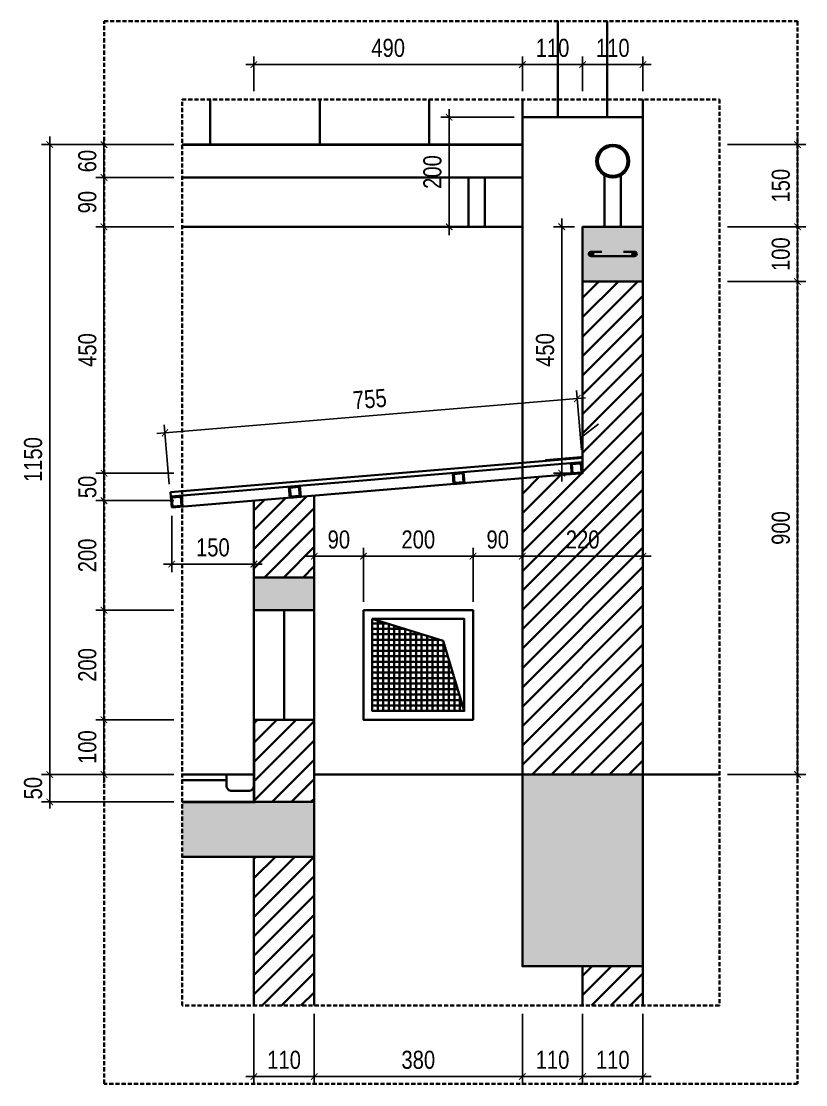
# Model space of a CAD drawing. Header units: millimetres. Extents: x -82962 to 19744, y -138000 to 4535.
# Drawn here: x -25990 to -24559, y -64810 to -62868 of the extents above; entities that cross this region are included whole.
import ezdxf

# ---------------------------------------------------------------- set-up
doc = ezdxf.new("R2010")
doc.units = ezdxf.units.MM
doc.header["$LTSCALE"] = 1000
doc.header["$MEASUREMENT"] = 0
doc.header["$PDMODE"] = 3
doc.linetypes.add('HIDDEN', pattern=[0.375, 0.25, -0.125])
doc.layers.get('0').update_dxf_attribs({"lineweight": 30})
doc.layers.get('DEFPOINTS').update_dxf_attribs({"color": 4, "lineweight": 30})
doc.layers.add('THAY', color=4, linetype='Continuous', lineweight=30)
doc.styles.add('dim', font='arial.ttf', dxfattribs={"width": 0.8})
doc.dimstyles.new('1-100-100', dxfattribs={"dimscale": 0, "dimtxt": 2.2, "dimasz": 0.8, "dimexe": 1, "dimexo": 1, "dimgap": 0.9, "dimtad": 1, "dimdec": 0, "dimzin": 0, "dimdsep": 46, "dimtxsty": 'dim', "dimblk1": 'ARCHTICK', "dimblk2": 'ARCHTICK', "dimsah": 1, "dimcen": 1, "dimdle": 1, "dimclrd": 256, "dimclre": 256, "dimclrt": 1, "dimadec": 0, "dimazin": 0, "dimtfac": 0.0001, "dimtdec": 0, "dimtix": 1, "dimtmove": 2, "dimatfit": 3, "dimldrblk": 'DOT', "dimfxl": 100, "dimtolj": 1, "dimtzin": 0, "dimarcsym": 0})

# ---------------------------------------------------------------- blocks, each defined once
blk = doc.blocks.new('_ARCHTICK')
at = {"color": 0, "linetype": 'ByBlock', "const_width": 0.15}
blk.add_lwpolyline([(-0.5, -0.5), (0.5, 0.5)], dxfattribs=at)
blk = doc.blocks.new('*D1603')
at = {"layer": 'DEFPOINTS', "color": 0, "ltscale": 0.2, "transparency": 16777216}
for p in [(-25938.5, -64243.1), (-25696.8, -64243.1), (-25696.8, -64293.1)]:
    blk.add_point(p, dxfattribs=at)
at = {"layer": 'THAY', "lineweight": -2, "ltscale": 0.2, "transparency": 16777216}
for p, q in [((-25711.8, -64243.1), (-25953.5, -64243.1)), ((-25938.5, -64243.1), (-25938.5, -64231.1)), ((-25938.5, -64293.1), (-25938.5, -64243.1)), ((-25711.8, -64293.1), (-25953.5, -64293.1)), ((-25938.5, -64293.1), (-25938.5, -64305.1))]:
    blk.add_line(p, q, dxfattribs=at)
at = {"layer": 'THAY', "lineweight": -2, "ltscale": 0.2, "transparency": 16777216, "xscale": 12.00000008646124, "yscale": 12.00000008646124, "zscale": 12.00000008646124}
for p, rotation in [((-25938.5, -64243.1), 270), ((-25938.5, -64293.1), 90)]:
    blk.add_blockref('_ARCHTICK', p, dxfattribs=dict(at, rotation=rotation))
at = {"layer": 'THAY', "color": 1, "ltscale": 0.2, "transparency": 16777216, "insert": (-25968.8, -64268.1), "char_height": 33, "attachment_point": 5, "rotation": 90, "style": 'dim'}
blk.add_mtext('\\A1;50', dxfattribs=at)
blk = doc.blocks.new('_DOT')
at = {"color": 0, "linetype": 'ByBlock', "ltscale": 10}
blk.add_line((-0.5, 0), (-1, 0), dxfattribs=at)
at = {"color": 0, "linetype": 'ByBlock', "ltscale": 10, "const_width": 0.5}
blk.add_lwpolyline([(-0.25, 0, 1), (0.25, 0, 1)], format="xyb", close=True, dxfattribs=at)
blk = doc.blocks.new('*D1604')
at = {"layer": 'DEFPOINTS', "color": 0, "ltscale": 0.2, "transparency": 16777216}
for p in [(-25839.5, -63743.1), (-25696.8, -63743.1), (-25696.8, -63943.1)]:
    blk.add_point(p, dxfattribs=at)
at = {"layer": 'THAY', "lineweight": -2, "ltscale": 0.2, "transparency": 16777216}
for p, q in [((-25711.8, -63743.1), (-25854.5, -63743.1)), ((-25839.5, -63958.1), (-25839.5, -63728.1)), ((-25711.8, -63943.1), (-25854.5, -63943.1))]:
    blk.add_line(p, q, dxfattribs=at)
at = {"layer": 'THAY', "lineweight": -2, "ltscale": 0.2, "transparency": 16777216, "xscale": 12.00000008646124, "yscale": 12.00000008646124, "zscale": 12.00000008646124}
for p, rotation in [((-25839.5, -63743.1), 90), ((-25839.5, -63943.1), 270)]:
    blk.add_blockref('_ARCHTICK', p, dxfattribs=dict(at, rotation=rotation))
at = {"layer": 'THAY', "color": 1, "ltscale": 0.2, "transparency": 16777216, "insert": (-25869.8, -63843.1), "char_height": 33, "attachment_point": 5, "rotation": 90, "style": 'dim'}
blk.add_mtext('\\A1;200', dxfattribs=at)
blk = doc.blocks.new('*D1605')
at = {"layer": 'DEFPOINTS', "color": 0, "ltscale": 0.2, "transparency": 16777216}
for p in [(-25839.5, -63693.1), (-25696.8, -63693.1), (-25696.8, -63743.1)]:
    blk.add_point(p, dxfattribs=at)
at = {"layer": 'THAY', "lineweight": -2, "ltscale": 0.2, "transparency": 16777216}
for p, q in [((-25839.5, -63693.1), (-25839.5, -63681.1)), ((-25711.8, -63693.1), (-25854.5, -63693.1)), ((-25839.5, -63743.1), (-25839.5, -63693.1)), ((-25711.8, -63743.1), (-25854.5, -63743.1)), ((-25839.5, -63743.1), (-25839.5, -63755.1))]:
    blk.add_line(p, q, dxfattribs=at)
at = {"layer": 'THAY', "lineweight": -2, "ltscale": 0.2, "transparency": 16777216, "xscale": 12.00000008646124, "yscale": 12.00000008646124, "zscale": 12.00000008646124}
for p, rotation in [((-25839.5, -63693.1), 270), ((-25839.5, -63743.1), 90)]:
    blk.add_blockref('_ARCHTICK', p, dxfattribs=dict(at, rotation=rotation))
at = {"layer": 'THAY', "color": 1, "ltscale": 0.2, "transparency": 16777216, "insert": (-25869.8, -63718.1), "char_height": 33, "attachment_point": 5, "rotation": 90, "style": 'dim'}
blk.add_mtext('\\A1;50', dxfattribs=at)
blk = doc.blocks.new('*D1606')
at = {"layer": 'DEFPOINTS', "color": 0, "ltscale": 0.2, "transparency": 16777216}
for p in [(-25839.5, -63243.1), (-25696.8, -63243.1), (-25696.8, -63693.1)]:
    blk.add_point(p, dxfattribs=at)
at = {"layer": 'THAY', "lineweight": -2, "ltscale": 0.2, "transparency": 16777216}
for p, q in [((-25839.5, -63708.1), (-25839.5, -63228.1)), ((-25711.8, -63243.1), (-25854.5, -63243.1)), ((-25711.8, -63693.1), (-25854.5, -63693.1))]:
    blk.add_line(p, q, dxfattribs=at)
at = {"layer": 'THAY', "lineweight": -2, "ltscale": 0.2, "transparency": 16777216, "xscale": 12.00000008646124, "yscale": 12.00000008646124, "zscale": 12.00000008646124}
for p, rotation in [((-25839.5, -63243.1), 90), ((-25839.5, -63693.1), 270)]:
    blk.add_blockref('_ARCHTICK', p, dxfattribs=dict(at, rotation=rotation))
at = {"layer": 'THAY', "color": 1, "ltscale": 0.2, "transparency": 16777216, "insert": (-25869.8, -63468.1), "char_height": 33, "attachment_point": 5, "rotation": 90, "style": 'dim'}
blk.add_mtext('\\A1;450', dxfattribs=at)
blk = doc.blocks.new('*D1607')
at = {"layer": 'DEFPOINTS', "color": 0, "ltscale": 0.2, "transparency": 16777216}
for p in [(-25839.5, -63153.1), (-25696.8, -63153.1), (-25696.8, -63243.1)]:
    blk.add_point(p, dxfattribs=at)
at = {"layer": 'THAY', "lineweight": -2, "ltscale": 0.2, "transparency": 16777216}
for p, q in [((-25839.5, -63258.1), (-25839.5, -63138.1)), ((-25711.8, -63153.1), (-25854.5, -63153.1)), ((-25711.8, -63243.1), (-25854.5, -63243.1))]:
    blk.add_line(p, q, dxfattribs=at)
at = {"layer": 'THAY', "lineweight": -2, "ltscale": 0.2, "transparency": 16777216, "xscale": 12.00000008646124, "yscale": 12.00000008646124, "zscale": 12.00000008646124}
for p, rotation in [((-25839.5, -63153.1), 90), ((-25839.5, -63243.1), 270)]:
    blk.add_blockref('_ARCHTICK', p, dxfattribs=dict(at, rotation=rotation))
at = {"layer": 'THAY', "color": 1, "ltscale": 0.2, "transparency": 16777216, "insert": (-25869.8, -63198.1), "char_height": 33, "attachment_point": 5, "rotation": 90, "style": 'dim'}
blk.add_mtext('\\A1;90', dxfattribs=at)
blk = doc.blocks.new('*D1608')
at = {"layer": 'DEFPOINTS', "color": 0, "ltscale": 0.2, "transparency": 16777216}
for p in [(-25839.5, -63093.1), (-25696.8, -63093.1), (-25696.8, -63153.1)]:
    blk.add_point(p, dxfattribs=at)
at = {"layer": 'THAY', "lineweight": -2, "ltscale": 0.2, "transparency": 16777216}
for p, q in [((-25839.5, -63093.1), (-25839.5, -63081.1)), ((-25711.8, -63093.1), (-25854.5, -63093.1)), ((-25839.5, -63153.1), (-25839.5, -63093.1)), ((-25711.8, -63153.1), (-25854.5, -63153.1)), ((-25839.5, -63153.1), (-25839.5, -63165.1))]:
    blk.add_line(p, q, dxfattribs=at)
at = {"layer": 'THAY', "lineweight": -2, "ltscale": 0.2, "transparency": 16777216, "xscale": 12.00000008646124, "yscale": 12.00000008646124, "zscale": 12.00000008646124}
for p, rotation in [((-25839.5, -63093.1), 270), ((-25839.5, -63153.1), 90)]:
    blk.add_blockref('_ARCHTICK', p, dxfattribs=dict(at, rotation=rotation))
at = {"layer": 'THAY', "color": 1, "ltscale": 0.2, "transparency": 16777216, "insert": (-25869.8, -63123.1), "char_height": 33, "attachment_point": 5, "rotation": 90, "style": 'dim'}
blk.add_mtext('\\A1;60', dxfattribs=at)
blk = doc.blocks.new('*D1609')
at = {"layer": 'DEFPOINTS', "color": 0, "ltscale": 0.2, "transparency": 16777216}
for p in [(-25696.8, -63093.1), (-25938.5, -64243.1), (-25696.8, -64243.1)]:
    blk.add_point(p, dxfattribs=at)
at = {"layer": 'THAY', "lineweight": -2, "ltscale": 0.2, "transparency": 16777216}
for p, q in [((-25938.5, -63078.1), (-25938.5, -64258.1)), ((-25711.8, -63093.1), (-25953.5, -63093.1)), ((-25711.8, -64243.1), (-25953.5, -64243.1))]:
    blk.add_line(p, q, dxfattribs=at)
at = {"layer": 'THAY', "lineweight": -2, "ltscale": 0.2, "transparency": 16777216, "xscale": 12.00000008646124, "yscale": 12.00000008646124, "zscale": 12.00000008646124}
for p, rotation in [((-25938.5, -63093.1), 90), ((-25938.5, -64243.1), 270)]:
    blk.add_blockref('_ARCHTICK', p, dxfattribs=dict(at, rotation=rotation))
at = {"layer": 'THAY', "color": 1, "ltscale": 0.2, "transparency": 16777216, "insert": (-25968.8, -63668.1), "char_height": 33, "attachment_point": 5, "rotation": 90, "style": 'dim'}
blk.add_mtext('\\A1;1150', dxfattribs=at)
blk = doc.blocks.new('*D1610')
at = {"layer": 'DEFPOINTS', "color": 0, "ltscale": 0.2, "transparency": 16777216}
for p in [(-25565.8, -64664.9), (-25455.8, -64664.9), (-25455.8, -64794.5)]:
    blk.add_point(p, dxfattribs=at)
at = {"layer": 'THAY', "lineweight": -2, "ltscale": 0.2, "transparency": 16777216}
for p, q in [((-25565.8, -64679.9), (-25565.8, -64809.5)), ((-25455.8, -64679.9), (-25455.8, -64809.5)), ((-25580.8, -64794.5), (-25440.8, -64794.5))]:
    blk.add_line(p, q, dxfattribs=at)
at = {"layer": 'THAY', "lineweight": -2, "ltscale": 0.2, "transparency": 16777216, "xscale": 12.00000008646124, "yscale": 12.00000008646124, "zscale": 12.00000008646124, "rotation": 180}
blk.add_blockref('_ARCHTICK', (-25565.8, -64794.5), dxfattribs=at)
at = {"layer": 'THAY', "lineweight": -2, "ltscale": 0.2, "transparency": 16777216, "xscale": 12.00000008646124, "yscale": 12.00000008646124, "zscale": 12.00000008646124}
blk.add_blockref('_ARCHTICK', (-25455.8, -64794.5), dxfattribs=at)
at = {"layer": 'THAY', "color": 1, "ltscale": 0.2, "transparency": 16777216, "insert": (-25510.8, -64764.2), "char_height": 33, "attachment_point": 5, "style": 'dim'}
blk.add_mtext('\\A1;110', dxfattribs=at)
blk = doc.blocks.new('*D1611')
at = {"layer": 'DEFPOINTS', "color": 0, "ltscale": 0.2, "transparency": 16777216}
for p in [(-25455.8, -64664.9), (-25075.8, -64664.9), (-25075.8, -64794.5)]:
    blk.add_point(p, dxfattribs=at)
at = {"layer": 'THAY', "lineweight": -2, "ltscale": 0.2, "transparency": 16777216}
for p, q in [((-25455.8, -64679.9), (-25455.8, -64809.5)), ((-25075.8, -64679.9), (-25075.8, -64809.5)), ((-25470.8, -64794.5), (-25060.8, -64794.5))]:
    blk.add_line(p, q, dxfattribs=at)
at = {"layer": 'THAY', "lineweight": -2, "ltscale": 0.2, "transparency": 16777216, "xscale": 12.00000008646124, "yscale": 12.00000008646124, "zscale": 12.00000008646124, "rotation": 180}
blk.add_blockref('_ARCHTICK', (-25455.8, -64794.5), dxfattribs=at)
at = {"layer": 'THAY', "lineweight": -2, "ltscale": 0.2, "transparency": 16777216, "xscale": 12.00000008646124, "yscale": 12.00000008646124, "zscale": 12.00000008646124}
blk.add_blockref('_ARCHTICK', (-25075.8, -64794.5), dxfattribs=at)
at = {"layer": 'THAY', "color": 1, "ltscale": 0.2, "transparency": 16777216, "insert": (-25265.8, -64764.2), "char_height": 33, "attachment_point": 5, "style": 'dim'}
blk.add_mtext('\\A1;380', dxfattribs=at)
blk = doc.blocks.new('*D1612')
at = {"layer": 'DEFPOINTS', "color": 0, "ltscale": 0.2, "transparency": 16777216}
for p in [(-25075.8, -64664.9), (-24965.8, -64664.9), (-24965.8, -64794.5)]:
    blk.add_point(p, dxfattribs=at)
at = {"layer": 'THAY', "lineweight": -2, "ltscale": 0.2, "transparency": 16777216}
for p, q in [((-25075.8, -64679.9), (-25075.8, -64809.5)), ((-24965.8, -64679.9), (-24965.8, -64809.5)), ((-25090.8, -64794.5), (-24950.8, -64794.5))]:
    blk.add_line(p, q, dxfattribs=at)
at = {"layer": 'THAY', "lineweight": -2, "ltscale": 0.2, "transparency": 16777216, "xscale": 12.00000008646124, "yscale": 12.00000008646124, "zscale": 12.00000008646124, "rotation": 180}
blk.add_blockref('_ARCHTICK', (-25075.8, -64794.5), dxfattribs=at)
at = {"layer": 'THAY', "lineweight": -2, "ltscale": 0.2, "transparency": 16777216, "xscale": 12.00000008646124, "yscale": 12.00000008646124, "zscale": 12.00000008646124}
blk.add_blockref('_ARCHTICK', (-24965.8, -64794.5), dxfattribs=at)
at = {"layer": 'THAY', "color": 1, "ltscale": 0.2, "transparency": 16777216, "insert": (-25020.8, -64764.2), "char_height": 33, "attachment_point": 5, "style": 'dim'}
blk.add_mtext('\\A1;110', dxfattribs=at)
blk = doc.blocks.new('*D1613')
at = {"layer": 'DEFPOINTS', "color": 0, "ltscale": 0.2, "transparency": 16777216}
for p in [(-24965.8, -64664.9), (-24855.8, -64664.9), (-24855.8, -64794.5)]:
    blk.add_point(p, dxfattribs=at)
at = {"layer": 'THAY', "lineweight": -2, "ltscale": 0.2, "transparency": 16777216}
for p, q in [((-24965.8, -64679.9), (-24965.8, -64809.5)), ((-24855.8, -64679.9), (-24855.8, -64809.5)), ((-24980.8, -64794.5), (-24840.8, -64794.5))]:
    blk.add_line(p, q, dxfattribs=at)
at = {"layer": 'THAY', "lineweight": -2, "ltscale": 0.2, "transparency": 16777216, "xscale": 12.00000008646124, "yscale": 12.00000008646124, "zscale": 12.00000008646124, "rotation": 180}
blk.add_blockref('_ARCHTICK', (-24965.8, -64794.5), dxfattribs=at)
at = {"layer": 'THAY', "lineweight": -2, "ltscale": 0.2, "transparency": 16777216, "xscale": 12.00000008646124, "yscale": 12.00000008646124, "zscale": 12.00000008646124}
blk.add_blockref('_ARCHTICK', (-24855.8, -64794.5), dxfattribs=at)
at = {"layer": 'THAY', "color": 1, "ltscale": 0.2, "transparency": 16777216, "insert": (-24910.8, -64764.2), "char_height": 33, "attachment_point": 5, "style": 'dim'}
blk.add_mtext('\\A1;110', dxfattribs=at)
blk = doc.blocks.new('*D1614')
at = {"layer": 'DEFPOINTS', "color": 0, "ltscale": 0.2, "transparency": 16777216}
for p in [(-24965.8, -62947), (-24965.8, -63010.5), (-24855.8, -63010.5)]:
    blk.add_point(p, dxfattribs=at)
at = {"layer": 'THAY', "lineweight": -2, "ltscale": 0.2, "transparency": 16777216}
for p, q in [((-24840.8, -62947), (-24980.8, -62947)), ((-24965.8, -62995.5), (-24965.8, -62932)), ((-24855.8, -62995.5), (-24855.8, -62932))]:
    blk.add_line(p, q, dxfattribs=at)
at = {"layer": 'THAY', "lineweight": -2, "ltscale": 0.2, "transparency": 16777216, "xscale": 12.00000008646124, "yscale": 12.00000008646124, "zscale": 12.00000008646124, "rotation": 180}
blk.add_blockref('_ARCHTICK', (-24965.8, -62947), dxfattribs=at)
at = {"layer": 'THAY', "lineweight": -2, "ltscale": 0.2, "transparency": 16777216, "xscale": 12.00000008646124, "yscale": 12.00000008646124, "zscale": 12.00000008646124}
blk.add_blockref('_ARCHTICK', (-24855.8, -62947), dxfattribs=at)
at = {"layer": 'THAY', "color": 1, "ltscale": 0.2, "transparency": 16777216, "insert": (-24910.8, -62916.6), "char_height": 33, "attachment_point": 5, "style": 'dim'}
blk.add_mtext('\\A1;110', dxfattribs=at)
blk = doc.blocks.new('*D1615')
at = {"layer": 'DEFPOINTS', "color": 0, "ltscale": 0.2, "transparency": 16777216}
for p in [(-25075.8, -62947), (-25075.8, -63010.5), (-24965.8, -63010.5)]:
    blk.add_point(p, dxfattribs=at)
at = {"layer": 'THAY', "lineweight": -2, "ltscale": 0.2, "transparency": 16777216}
for p, q in [((-24950.8, -62947), (-25090.8, -62947)), ((-25075.8, -62995.5), (-25075.8, -62932)), ((-24965.8, -62995.5), (-24965.8, -62932))]:
    blk.add_line(p, q, dxfattribs=at)
at = {"layer": 'THAY', "lineweight": -2, "ltscale": 0.2, "transparency": 16777216, "xscale": 12.00000008646124, "yscale": 12.00000008646124, "zscale": 12.00000008646124, "rotation": 180}
blk.add_blockref('_ARCHTICK', (-25075.8, -62947), dxfattribs=at)
at = {"layer": 'THAY', "lineweight": -2, "ltscale": 0.2, "transparency": 16777216, "xscale": 12.00000008646124, "yscale": 12.00000008646124, "zscale": 12.00000008646124}
blk.add_blockref('_ARCHTICK', (-24965.8, -62947), dxfattribs=at)
at = {"layer": 'THAY', "color": 1, "ltscale": 0.2, "transparency": 16777216, "insert": (-25020.8, -62916.6), "char_height": 33, "attachment_point": 5, "style": 'dim'}
blk.add_mtext('\\A1;110', dxfattribs=at)
blk = doc.blocks.new('*D1616')
at = {"layer": 'DEFPOINTS', "color": 0, "ltscale": 0.2, "transparency": 16777216}
for p in [(-25565.8, -62947), (-25565.8, -63010.5), (-25075.8, -63010.5)]:
    blk.add_point(p, dxfattribs=at)
at = {"layer": 'THAY', "lineweight": -2, "ltscale": 0.2, "transparency": 16777216}
for p, q in [((-25060.8, -62947), (-25580.8, -62947)), ((-25565.8, -62995.5), (-25565.8, -62932)), ((-25075.8, -62995.5), (-25075.8, -62932))]:
    blk.add_line(p, q, dxfattribs=at)
at = {"layer": 'THAY', "lineweight": -2, "ltscale": 0.2, "transparency": 16777216, "xscale": 12.00000008646124, "yscale": 12.00000008646124, "zscale": 12.00000008646124, "rotation": 180}
blk.add_blockref('_ARCHTICK', (-25565.8, -62947), dxfattribs=at)
at = {"layer": 'THAY', "lineweight": -2, "ltscale": 0.2, "transparency": 16777216, "xscale": 12.00000008646124, "yscale": 12.00000008646124, "zscale": 12.00000008646124}
blk.add_blockref('_ARCHTICK', (-25075.8, -62947), dxfattribs=at)
at = {"layer": 'THAY', "color": 1, "ltscale": 0.2, "transparency": 16777216, "insert": (-25320.8, -62916.6), "char_height": 33, "attachment_point": 5, "style": 'dim'}
blk.add_mtext('\\A1;490', dxfattribs=at)
blk = doc.blocks.new('*D1617')
at = {"layer": 'DEFPOINTS', "color": 0, "ltscale": 0.2, "transparency": 16777216}
for p in [(-24716.3, -63343.1), (-24573.6, -63343.1), (-24716.3, -64243.1)]:
    blk.add_point(p, dxfattribs=at)
at = {"layer": 'THAY', "lineweight": -2, "ltscale": 0.2, "transparency": 16777216}
for p, q in [((-24573.6, -64258.1), (-24573.6, -63328.1)), ((-24701.3, -63343.1), (-24558.6, -63343.1)), ((-24701.3, -64243.1), (-24558.6, -64243.1))]:
    blk.add_line(p, q, dxfattribs=at)
at = {"layer": 'THAY', "lineweight": -2, "ltscale": 0.2, "transparency": 16777216, "xscale": 12.00000008646124, "yscale": 12.00000008646124, "zscale": 12.00000008646124}
for p, rotation in [((-24573.6, -63343.1), 90), ((-24573.6, -64243.1), 270)]:
    blk.add_blockref('_ARCHTICK', p, dxfattribs=dict(at, rotation=rotation))
at = {"layer": 'THAY', "color": 1, "ltscale": 0.2, "transparency": 16777216, "insert": (-24604, -63793.1), "char_height": 33, "attachment_point": 5, "rotation": 90, "style": 'dim'}
blk.add_mtext('\\A1;900', dxfattribs=at)
blk = doc.blocks.new('*D1618')
at = {"layer": 'DEFPOINTS', "color": 0, "ltscale": 0.2, "transparency": 16777216}
for p in [(-24716.3, -63243.1), (-24573.6, -63243.1), (-24716.3, -63343.1)]:
    blk.add_point(p, dxfattribs=at)
at = {"layer": 'THAY', "lineweight": -2, "ltscale": 0.2, "transparency": 16777216}
for p, q in [((-24573.6, -63358.1), (-24573.6, -63228.1)), ((-24701.3, -63243.1), (-24558.6, -63243.1)), ((-24701.3, -63343.1), (-24558.6, -63343.1))]:
    blk.add_line(p, q, dxfattribs=at)
at = {"layer": 'THAY', "lineweight": -2, "ltscale": 0.2, "transparency": 16777216, "xscale": 12.00000008646124, "yscale": 12.00000008646124, "zscale": 12.00000008646124}
for p, rotation in [((-24573.6, -63243.1), 90), ((-24573.6, -63343.1), 270)]:
    blk.add_blockref('_ARCHTICK', p, dxfattribs=dict(at, rotation=rotation))
at = {"layer": 'THAY', "color": 1, "ltscale": 0.2, "transparency": 16777216, "insert": (-24604, -63293.1), "char_height": 33, "attachment_point": 5, "rotation": 90, "style": 'dim'}
blk.add_mtext('\\A1;100', dxfattribs=at)
blk = doc.blocks.new('*D1619')
at = {"layer": 'DEFPOINTS', "color": 0, "ltscale": 0.2, "transparency": 16777216}
for p in [(-24716.3, -63093.1), (-24573.6, -63093.1), (-24716.3, -63243.1)]:
    blk.add_point(p, dxfattribs=at)
at = {"layer": 'THAY', "lineweight": -2, "ltscale": 0.2, "transparency": 16777216}
for p, q in [((-24573.6, -63258.1), (-24573.6, -63078.1)), ((-24701.3, -63093.1), (-24558.6, -63093.1)), ((-24701.3, -63243.1), (-24558.6, -63243.1))]:
    blk.add_line(p, q, dxfattribs=at)
at = {"layer": 'THAY', "lineweight": -2, "ltscale": 0.2, "transparency": 16777216, "xscale": 12.00000008646124, "yscale": 12.00000008646124, "zscale": 12.00000008646124}
for p, rotation in [((-24573.6, -63093.1), 90), ((-24573.6, -63243.1), 270)]:
    blk.add_blockref('_ARCHTICK', p, dxfattribs=dict(at, rotation=rotation))
at = {"layer": 'THAY', "color": 1, "ltscale": 0.2, "transparency": 16777216, "insert": (-24604, -63168.1), "char_height": 33, "attachment_point": 5, "rotation": 90, "style": 'dim'}
blk.add_mtext('\\A1;150', dxfattribs=at)
blk = doc.blocks.new('*D1651')
at = {"layer": 'DEFPOINTS', "color": 0, "ltscale": 0.2, "transparency": 16777216}
for p in [(-25696.8, -63943.1), (-25839.5, -64143.1), (-25696.8, -64143.1)]:
    blk.add_point(p, dxfattribs=at)
at = {"layer": 'THAY', "lineweight": -2, "ltscale": 0.2, "transparency": 16777216}
for p, q in [((-25839.5, -63928.1), (-25839.5, -64158.1)), ((-25711.8, -63943.1), (-25854.5, -63943.1)), ((-25711.8, -64143.1), (-25854.5, -64143.1))]:
    blk.add_line(p, q, dxfattribs=at)
at = {"layer": 'THAY', "lineweight": -2, "ltscale": 0.2, "transparency": 16777216, "xscale": 12.0000000864612, "yscale": 12.0000000864612, "zscale": 12.0000000864612}
for p, rotation in [((-25839.5, -63943.1), 90), ((-25839.5, -64143.1), 270)]:
    blk.add_blockref('_ARCHTICK', p, dxfattribs=dict(at, rotation=rotation))
at = {"layer": 'THAY', "color": 1, "ltscale": 0.2, "transparency": 16777216, "insert": (-25869.8, -64043.1), "char_height": 33, "attachment_point": 5, "rotation": 90, "style": 'dim'}
blk.add_mtext('\\A1;200', dxfattribs=at)
blk = doc.blocks.new('*D1652')
at = {"layer": 'DEFPOINTS', "color": 0, "ltscale": 0.2, "transparency": 16777216}
for p in [(-25696.8, -64143.1), (-25839.5, -64243.1), (-25696.8, -64243.1)]:
    blk.add_point(p, dxfattribs=at)
at = {"layer": 'THAY', "lineweight": -2, "ltscale": 0.2, "transparency": 16777216}
for p, q in [((-25839.5, -64128.1), (-25839.5, -64258.1)), ((-25711.8, -64143.1), (-25854.5, -64143.1)), ((-25711.8, -64243.1), (-25854.5, -64243.1))]:
    blk.add_line(p, q, dxfattribs=at)
at = {"layer": 'THAY', "lineweight": -2, "ltscale": 0.2, "transparency": 16777216, "xscale": 12.0000000864612, "yscale": 12.0000000864612, "zscale": 12.0000000864612}
for p, rotation in [((-25839.5, -64143.1), 90), ((-25839.5, -64243.1), 270)]:
    blk.add_blockref('_ARCHTICK', p, dxfattribs=dict(at, rotation=rotation))
at = {"layer": 'THAY', "color": 1, "ltscale": 0.2, "transparency": 16777216, "insert": (-25869.8, -64193.1), "char_height": 33, "attachment_point": 5, "rotation": 90, "style": 'dim'}
blk.add_mtext('\\A1;100', dxfattribs=at)
blk = doc.blocks.new('*D1653')
at = {"layer": 'DEFPOINTS', "color": 0, "ltscale": 0.2, "transparency": 16777216}
for p in [(-24975.5, -63556.6), (-24966.5, -63665.1), (-25719.2, -63727.7)]:
    blk.add_point(p, dxfattribs=at)
at = {"layer": 'THAY', "lineweight": -2, "ltscale": 0.2, "transparency": 16777216}
for p, q in [((-24967.7, -63650.2), (-24976.8, -63541.7)), ((-25743.1, -63620.6), (-24960.6, -63555.4)), ((-25720.4, -63712.8), (-25729.4, -63604.4))]:
    blk.add_line(p, q, dxfattribs=at)
at = {"layer": 'THAY', "lineweight": -2, "ltscale": 0.2, "transparency": 16777216, "xscale": 12.0000000864612, "yscale": 12.0000000864612, "zscale": 12.0000000864612}
for p, rotation in [((-24975.5, -63556.6), 4.763641690725466), ((-25728.2, -63619.3), 184.7636416907254)]:
    blk.add_blockref('_ARCHTICK', p, dxfattribs=dict(at, rotation=rotation))
at = {"layer": 'THAY', "color": 1, "ltscale": 0.2, "transparency": 16777216, "insert": (-25354.4, -63557.8), "char_height": 33, "attachment_point": 5, "rotation": 4.7636, "style": 'dim'}
blk.add_mtext('\\A1;755', dxfattribs=at)
blk = doc.blocks.new('*D1654')
at = {"layer": 'DEFPOINTS', "color": 0, "ltscale": 0.2, "transparency": 16777216}
for p in [(-25715.8, -63755.6), (-25565.8, -63780.3), (-25715.8, -63858.9)]:
    blk.add_point(p, dxfattribs=at)
at = {"layer": 'THAY', "lineweight": -2, "ltscale": 0.2, "transparency": 16777216}
for p, q in [((-25715.8, -63770.6), (-25715.8, -63873.9)), ((-25565.8, -63795.3), (-25565.8, -63873.9)), ((-25550.8, -63858.9), (-25730.8, -63858.9))]:
    blk.add_line(p, q, dxfattribs=at)
at = {"layer": 'THAY', "lineweight": -2, "ltscale": 0.2, "transparency": 16777216, "xscale": 12.0000000864612, "yscale": 12.0000000864612, "zscale": 12.0000000864612, "rotation": 180}
blk.add_blockref('_ARCHTICK', (-25715.8, -63858.9), dxfattribs=at)
at = {"layer": 'THAY', "lineweight": -2, "ltscale": 0.2, "transparency": 16777216, "xscale": 12.0000000864612, "yscale": 12.0000000864612, "zscale": 12.0000000864612}
blk.add_blockref('_ARCHTICK', (-25565.8, -63858.9), dxfattribs=at)
at = {"layer": 'THAY', "color": 1, "ltscale": 0.2, "transparency": 16777216, "insert": (-25640.8, -63828.6), "char_height": 33, "attachment_point": 5, "style": 'dim'}
blk.add_mtext('\\A1;150', dxfattribs=at)
blk = doc.blocks.new('*D1743')
at = {"layer": 'DEFPOINTS', "color": 0, "ltscale": 0.2, "transparency": 16777216}
for p in [(-25209.5, -63043.1), (-25075.8, -63043.1), (-25075.8, -63243.1)]:
    blk.add_point(p, dxfattribs=at)
at = {"layer": 'THAY', "lineweight": -2, "ltscale": 0.2, "transparency": 16777216}
for p, q in [((-25090.8, -63043.1), (-25224.5, -63043.1)), ((-25209.5, -63258.1), (-25209.5, -63028.1)), ((-25090.8, -63243.1), (-25224.5, -63243.1))]:
    blk.add_line(p, q, dxfattribs=at)
at = {"layer": 'THAY', "lineweight": -2, "ltscale": 0.2, "transparency": 16777216, "xscale": 12.0000000864612, "yscale": 12.0000000864612, "zscale": 12.0000000864612}
for p, rotation in [((-25209.5, -63043.1), 90), ((-25209.5, -63243.1), 270)]:
    blk.add_blockref('_ARCHTICK', p, dxfattribs=dict(at, rotation=rotation))
at = {"layer": 'THAY', "color": 1, "ltscale": 0.2, "transparency": 16777216, "insert": (-25239.9, -63143.1), "char_height": 33, "attachment_point": 5, "rotation": 90, "style": 'dim'}
blk.add_mtext('\\A1;200', dxfattribs=at)
blk = doc.blocks.new('*D1744')
at = {"layer": 'DEFPOINTS', "color": 0, "ltscale": 0.2, "transparency": 16777216}
for p in [(-25165.8, -63844.5), (-25075.8, -63900.8), (-25165.8, -63943.1)]:
    blk.add_point(p, dxfattribs=at)
at = {"layer": 'THAY', "lineweight": -2, "ltscale": 0.2, "transparency": 16777216}
for p, q in [((-25165.8, -63928.1), (-25165.8, -63829.5)), ((-25075.8, -63885.8), (-25075.8, -63829.5)), ((-25060.8, -63844.5), (-25180.8, -63844.5))]:
    blk.add_line(p, q, dxfattribs=at)
at = {"layer": 'THAY', "lineweight": -2, "ltscale": 0.2, "transparency": 16777216, "xscale": 12.0000000864612, "yscale": 12.0000000864612, "zscale": 12.0000000864612, "rotation": 180}
blk.add_blockref('_ARCHTICK', (-25165.8, -63844.5), dxfattribs=at)
at = {"layer": 'THAY', "lineweight": -2, "ltscale": 0.2, "transparency": 16777216, "xscale": 12.0000000864612, "yscale": 12.0000000864612, "zscale": 12.0000000864612}
blk.add_blockref('_ARCHTICK', (-25075.8, -63844.5), dxfattribs=at)
at = {"layer": 'THAY', "color": 1, "ltscale": 0.2, "transparency": 16777216, "insert": (-25120.8, -63814.2), "char_height": 33, "attachment_point": 5, "style": 'dim'}
blk.add_mtext('\\A1;90', dxfattribs=at)
blk = doc.blocks.new('*D1745')
at = {"layer": 'DEFPOINTS', "color": 0, "ltscale": 0.2, "transparency": 16777216}
for p in [(-25365.8, -63844.5), (-25365.8, -63943.1), (-25165.8, -63943.1)]:
    blk.add_point(p, dxfattribs=at)
at = {"layer": 'THAY', "lineweight": -2, "ltscale": 0.2, "transparency": 16777216}
for p, q in [((-25365.8, -63928.1), (-25365.8, -63829.5)), ((-25165.8, -63928.1), (-25165.8, -63829.5)), ((-25150.8, -63844.5), (-25380.8, -63844.5))]:
    blk.add_line(p, q, dxfattribs=at)
at = {"layer": 'THAY', "lineweight": -2, "ltscale": 0.2, "transparency": 16777216, "xscale": 12.0000000864612, "yscale": 12.0000000864612, "zscale": 12.0000000864612, "rotation": 180}
blk.add_blockref('_ARCHTICK', (-25365.8, -63844.5), dxfattribs=at)
at = {"layer": 'THAY', "lineweight": -2, "ltscale": 0.2, "transparency": 16777216, "xscale": 12.0000000864612, "yscale": 12.0000000864612, "zscale": 12.0000000864612}
blk.add_blockref('_ARCHTICK', (-25165.8, -63844.5), dxfattribs=at)
at = {"layer": 'THAY', "color": 1, "ltscale": 0.2, "transparency": 16777216, "insert": (-25265.8, -63814.2), "char_height": 33, "attachment_point": 5, "style": 'dim'}
blk.add_mtext('\\A1;200', dxfattribs=at)
blk = doc.blocks.new('*D1746')
at = {"layer": 'DEFPOINTS', "color": 0, "ltscale": 0.2, "transparency": 16777216}
for p in [(-25455.8, -63844.5), (-25455.8, -63943.1), (-25365.8, -63943.1)]:
    blk.add_point(p, dxfattribs=at)
at = {"layer": 'THAY', "lineweight": -2, "ltscale": 0.2, "transparency": 16777216}
for p, q in [((-25455.8, -63928.1), (-25455.8, -63829.5)), ((-25365.8, -63928.1), (-25365.8, -63829.5)), ((-25350.8, -63844.5), (-25470.8, -63844.5))]:
    blk.add_line(p, q, dxfattribs=at)
at = {"layer": 'THAY', "lineweight": -2, "ltscale": 0.2, "transparency": 16777216, "xscale": 12.0000000864612, "yscale": 12.0000000864612, "zscale": 12.0000000864612, "rotation": 180}
blk.add_blockref('_ARCHTICK', (-25455.8, -63844.5), dxfattribs=at)
at = {"layer": 'THAY', "lineweight": -2, "ltscale": 0.2, "transparency": 16777216, "xscale": 12.0000000864612, "yscale": 12.0000000864612, "zscale": 12.0000000864612}
blk.add_blockref('_ARCHTICK', (-25365.8, -63844.5), dxfattribs=at)
at = {"layer": 'THAY', "color": 1, "ltscale": 0.2, "transparency": 16777216, "insert": (-25410.8, -63814.2), "char_height": 33, "attachment_point": 5, "style": 'dim'}
blk.add_mtext('\\A1;90', dxfattribs=at)
blk = doc.blocks.new('*D1747')
at = {"layer": 'DEFPOINTS', "color": 0, "ltscale": 0.2, "transparency": 16777216}
for p in [(-24855.8, -63844.5), (-25075.8, -63900.8), (-24855.8, -63918.4)]:
    blk.add_point(p, dxfattribs=at)
at = {"layer": 'THAY', "lineweight": -2, "ltscale": 0.2, "transparency": 16777216}
for p, q in [((-25075.8, -63885.8), (-25075.8, -63829.5)), ((-24855.8, -63903.4), (-24855.8, -63829.5)), ((-25090.8, -63844.5), (-24840.8, -63844.5))]:
    blk.add_line(p, q, dxfattribs=at)
at = {"layer": 'THAY', "lineweight": -2, "ltscale": 0.2, "transparency": 16777216, "xscale": 12.0000000864612, "yscale": 12.0000000864612, "zscale": 12.0000000864612, "rotation": 180}
blk.add_blockref('_ARCHTICK', (-25075.8, -63844.5), dxfattribs=at)
at = {"layer": 'THAY', "lineweight": -2, "ltscale": 0.2, "transparency": 16777216, "xscale": 12.0000000864612, "yscale": 12.0000000864612, "zscale": 12.0000000864612}
blk.add_blockref('_ARCHTICK', (-24855.8, -63844.5), dxfattribs=at)
at = {"layer": 'THAY', "color": 1, "ltscale": 0.2, "transparency": 16777216, "insert": (-24965.8, -63814.2), "char_height": 33, "attachment_point": 5, "style": 'dim'}
blk.add_mtext('\\A1;220', dxfattribs=at)
blk = doc.blocks.new('*D1750')
at = {"layer": 'DEFPOINTS', "color": 0, "ltscale": 0.2, "transparency": 16777216}
for p in [(-24965.8, -63243.1), (-25003.9, -63693.1), (-24965.8, -63693.1)]:
    blk.add_point(p, dxfattribs=at)
at = {"layer": 'THAY', "lineweight": -2, "ltscale": 0.2, "transparency": 16777216}
for p, q in [((-25003.9, -63228.1), (-25003.9, -63708.1)), ((-24980.8, -63243.1), (-25018.9, -63243.1)), ((-24980.8, -63693.1), (-25018.9, -63693.1))]:
    blk.add_line(p, q, dxfattribs=at)
at = {"layer": 'THAY', "lineweight": -2, "ltscale": 0.2, "transparency": 16777216, "xscale": 12.0000000864612, "yscale": 12.0000000864612, "zscale": 12.0000000864612}
for p, rotation in [((-25003.9, -63243.1), 90), ((-25003.9, -63693.1), 270)]:
    blk.add_blockref('_ARCHTICK', p, dxfattribs=dict(at, rotation=rotation))
at = {"layer": 'THAY', "color": 1, "ltscale": 0.2, "transparency": 16777216, "insert": (-25034.3, -63468.1), "char_height": 33, "attachment_point": 5, "rotation": 90, "style": 'dim'}
blk.add_mtext('\\A1;450', dxfattribs=at)

msp = doc.modelspace()

# ---------------------------------------------------------------- hatches: boundary and pattern name
at = {"layer": 'THAY', "ltscale": 0.2}
h = msp.add_hatch(dxfattribs=at)
h.set_pattern_fill('_USER', color=256, scale=200, style=0, double=1, pattern_type=0)
h.set_pattern_definition([(0, (-28845.83, -63093.15), (0, 200), []), (90, (-28845.83, -63093.15), (-200, 1e-14), [])])
h.paths.add_polyline_path([(-25075.83216, -63010.5176), (-25696.78635, -63010.5176), (-25696.78635, -63093.14737), (-25075.83216, -63093.14737)])
for points in [[(-24855.83216, -63243.14737), (-24965.83216, -63243.14737), (-24965.83216, -63343.14737), (-24855.83216, -63343.14737)], [(-25455.83216, -63883.14737), (-25565.83216, -63883.14737), (-25565.83216, -63943.14737), (-25455.83216, -63943.14737)]]:
    msp.add_hatch(color=256, dxfattribs=at).paths.add_polyline_path(points)
at = {"layer": 'THAY', "ltscale": 0.5}
h = msp.add_hatch(color=256, dxfattribs=at)
edge = h.paths.add_edge_path()
edge.add_arc((-24950.52394, -63292.652), 4.04791, 0, 360)
h = msp.add_hatch(color=256, dxfattribs=at)
edge = h.paths.add_edge_path()
edge.add_arc((-24871.14037, -63292.652), 4.04791, 180, 540, ccw=False)
at = {"layer": 'THAY', "ltscale": 0.2}
h = msp.add_hatch(dxfattribs=at)
h.set_pattern_fill('ANSI31', color=256, scale=200, style=0, double=1)
h.set_pattern_definition([(45, (-25565.832, -66907.5), (-17.67767, 17.67767), [])])
h.paths.add_polyline_path([(-24855.83216, -63343.14737), (-24965.83216, -63343.14737), (-24965.83216, -63693.14737), (-25075.83216, -63702.31404), (-25075.83216, -64243.14737), (-24855.83216, -64243.14737)])
h.paths.add_polyline_path([(-25455.83216, -64393.14737), (-25565.83216, -64393.14737), (-25565.83216, -64664.91019), (-25455.83216, -64664.91019)])
h.paths.add_polyline_path([(-24855.83216, -64593.14737), (-24965.83216, -64593.14737), (-24965.83216, -64664.91019), (-24855.83216, -64664.91019)])
h.paths.add_polyline_path([(-25455.83216, -64143.14737), (-25565.83216, -64143.14737), (-25565.83216, -64293.14737), (-25455.83216, -64293.14737)])
h.paths.add_polyline_path([(-25455.83216, -63733.9807), (-25565.83216, -63743.14737), (-25565.83216, -63883.14737), (-25455.83216, -63883.14737)])
h = msp.add_hatch(dxfattribs=at)
h.set_pattern_fill('_USER', color=256, scale=10, style=0, double=1, pattern_type=0)
h.set_pattern_definition([(0, (-25349.832, -64127.147), (0, 10), []), (90, (-25349.832, -64127.147), (-10, 6e-16), [])])
h.paths.add_polyline_path([(-25220.68532, -63998.99496), (-25349.83216, -63959.14737), (-25349.83216, -64127.14737), (-25181.83216, -64127.14737)])
h = msp.add_hatch(color=256, dxfattribs=at)
h.paths.add_polyline_path([(-24855.83216, -64243.14737), (-25075.83216, -64243.14737), (-25075.83216, -64593.14737), (-24855.83216, -64593.14737)])
h.paths.add_polyline_path([(-25455.83216, -64293.14737), (-25696.78635, -64293.14737), (-25696.78635, -64393.14737), (-25455.83216, -64393.14737)])

# ---------------------------------------------------------------- linework, layer by layer
for p, q in [((-25010.83216, -62867.84655), (-25010.83216, -63043.14737)), ((-24920.83216, -62867.84655), (-24920.83216, -63043.14737)), ((-25455.83216, -64293.14737), (-25455.83216, -64393.14737))]:
    msp.add_line(p, q, dxfattribs=at)
at = {"layer": 'THAY', "ltscale": 0.01}
msp.add_line((-24855.83216, -64664.91019), (-24855.83216, -63010.5176), dxfattribs=at)
at = {"layer": 'THAY'}
for p, q in [((-25174.0825, -63243.14737), (-25174.0825, -63153.14737)), ((-25144.0825, -63243.14737), (-25144.0825, -63153.14737)), ((-24925.83216, -63243.14737), (-24925.83216, -63149.12813)), ((-24895.83216, -63243.14737), (-24895.83216, -63149.12813)), ((-25565.83216, -64593.14737), (-25565.83216, -64664.91019))]:
    msp.add_line(p, q, dxfattribs=at)
at = {"layer": 'THAY', "linetype": 'Continuous'}
for p, q in [((-25565.83216, -63743.14737), (-25565.83216, -63883.14737)), ((-25455.83216, -63733.9807), (-25455.83216, -63883.14737)), ((-25565.83216, -64664.91019), (-25565.83216, -64393.14737)), ((-25455.83216, -64664.91019), (-25455.83216, -64393.14737)), ((-24965.83216, -64593.14737), (-24965.83216, -64664.91019)), ((-24855.83216, -64593.14737), (-24855.83216, -64664.91019))]:
    msp.add_line(p, q, dxfattribs=at)
at = {"layer": 'THAY', "linetype": 'HIDDEN', "ltscale": 0.03}
for points in [[(-24573.61609, -64807.58123), (-25839.45739, -64807.58123), (-25839.45739, -62867.84655), (-24573.61609, -62867.84655)], [(-24716.28713, -64664.91019), (-25696.78635, -64664.91019), (-25696.78635, -63010.5176), (-24716.28713, -63010.5176)]]:
    msp.add_lwpolyline(points, close=True, dxfattribs=at)
at = {"layer": 'THAY'}
for points in [[(-25075.83216, -63010.5176), (-25075.83216, -63243.14737)], [(-24965.83216, -63243.14737), (-24855.83216, -63243.14737), (-24855.83216, -63010.5176)], [(-25075.83216, -63702.31404), (-25075.83216, -63243.14737), (-25075.83216, -63043.14737), (-24855.83216, -63043.14737)], [(-25696.78635, -63093.14737), (-25075.83216, -63093.14737)], [(-25696.78635, -63153.14737), (-25075.83216, -63153.14737)], [(-25696.78635, -63243.14737), (-25075.83216, -63243.14737)]]:
    msp.add_lwpolyline(points, dxfattribs=at)
at = {"layer": 'THAY', "ltscale": 0.5}
for points in [[(-24965.83216, -63343.14737), (-24855.83216, -63343.14737), (-24855.83216, -63243.14737), (-24965.83216, -63243.14737)], [(-25565.83216, -63883.14737), (-25455.83216, -63883.14737), (-25455.83216, -63943.14737), (-25565.83216, -63943.14737)]]:
    msp.add_lwpolyline(points, close=True, dxfattribs=at)
for points in [[(-24950.52394, -63288.60409), (-24930.52394, -63288.60409)], [(-24950.52394, -63296.69991), (-24871.14037, -63296.69991)], [(-24871.14037, -63288.60409), (-24891.14037, -63288.60409)], [(-25696.78635, -64243.14737), (-25615.83216, -64243.14737)], [(-25075.83216, -64243.14737), (-25075.83216, -64593.14737), (-24855.83216, -64593.14737), (-24855.83216, -64243.14737), (-24965.83216, -64243.14737)], [(-25696.78635, -64253.14737), (-25615.83216, -64253.14737)], [(-25696.78635, -64393.14737), (-25455.83216, -64393.14737)]]:
    msp.add_lwpolyline(points, dxfattribs=at)
at = {"layer": 'THAY', "linetype": 'Continuous'}
for points in [[(-24965.83216, -63693.14737), (-24965.83216, -63343.14737), (-24855.83216, -63343.14737), (-24855.83216, -64243.14737), (-25075.83216, -64243.14737), (-25075.83216, -63702.31404), (-24965.83216, -63693.14737)], [(-25565.83216, -64293.14737), (-25565.83216, -64143.14737), (-25455.83216, -64143.14737), (-25455.83216, -64293.14737)]]:
    msp.add_lwpolyline(points, dxfattribs=at)
at = {"layer": 'THAY', "ltscale": 0.2, "const_width": 3}
msp.add_lwpolyline([(-24936.78006, -63603.12833), (-24965.83216, -63625.52909), (-24965.83216, -63663.04338), (-25034.71585, -63669.00658)], dxfattribs=at)
at = {"layer": 'THAY', "ltscale": 0.2}
for points in [[(-25718.15743, -63727.74409), (-24965.83216, -63665.05032)], [(-25717.49306, -63735.71645), (-24965.83216, -63673.07804)], [(-25715.83216, -63755.64737), (-24965.83216, -63693.14737)], [(-25718.15743, -63727.74409), (-25717.49306, -63735.71645)], [(-25715.83216, -63755.64737), (-25717.49306, -63735.71645)], [(-25565.83216, -63943.14737), (-25455.83216, -63943.14737)], [(-25510.83216, -63943.14737), (-25510.83216, -64143.14737)], [(-25349.83216, -63959.14737), (-25220.68532, -63998.99496), (-25181.83216, -64127.14737)], [(-25455.83216, -64143.14737), (-25565.83216, -64143.14737)], [(-25696.78635, -64293.14737), (-25455.83216, -64293.14737)]]:
    msp.add_lwpolyline(points, dxfattribs=at)
for points in [[(-24985.76307, -63694.80828), (-24965.83216, -63693.14737), (-24967.49306, -63673.21645), (-24987.42398, -63674.87736)], [(-24984.11877, -63692.86501), (-24967.77542, -63691.50307), (-24969.13737, -63675.15972), (-24985.48072, -63676.52166)], [(-25201.31575, -63712.771), (-25181.38483, -63711.11009), (-25183.04574, -63691.17918), (-25202.97666, -63692.84009)], [(-25199.67145, -63710.82774), (-25183.3281, -63709.46579), (-25184.69004, -63693.12244), (-25201.03339, -63694.48439)], [(-25500.27948, -63737.68465), (-25480.34856, -63736.02374), (-25482.00947, -63716.09282), (-25501.94039, -63717.75373)], [(-25498.63518, -63735.74138), (-25482.29183, -63734.37944), (-25483.65377, -63718.03609), (-25499.99712, -63719.39803)], [(-25715.83216, -63755.64737), (-25695.90124, -63753.98646), (-25697.56215, -63734.05554), (-25717.49306, -63735.71645)], [(-25714.18785, -63753.7041), (-25697.8445, -63752.34216), (-25699.20645, -63735.99881), (-25715.5498, -63737.36075)], [(-25565.83216, -63943.14737), (-25455.83216, -63943.14737), (-25455.83216, -64143.14737), (-25565.83216, -64143.14737)], [(-25365.83216, -63943.14737), (-25165.83216, -63943.14737), (-25165.83216, -64143.14737), (-25365.83216, -64143.14737)], [(-25349.83216, -63959.14737), (-25181.83216, -63959.14737), (-25181.83216, -64127.14737), (-25349.83216, -64127.14737)]]:
    msp.add_lwpolyline(points, close=True, dxfattribs=at)
at = {"layer": 'THAY', "color": 1, "linetype": 'HIDDEN', "ltscale": 0.006, "const_width": 5}
msp.add_lwpolyline([(-25696.78635, -64293.14737), (-25565.83216, -64293.14737), (-25565.83216, -64143.14737)], dxfattribs=at)
at = {"layer": 'THAY', "ltscale": 0.01}
for points in [[(-25696.78635, -64243.14737), (-25565.83216, -64243.14737)], [(-25455.83216, -64243.14737), (-24716.28713, -64243.14737)]]:
    msp.add_lwpolyline(points, dxfattribs=at)
at = {"layer": 'THAY', "ltscale": 0.5}
msp.add_lwpolyline([(-25615.83216, -64243.14737), (-25615.83216, -64263.14737, 0.4142135624), (-25605.83216, -64273.14737), (-25575.83216, -64273.14737, 0.4142135624), (-25565.83216, -64263.14737), (-25565.83216, -64243.14737)], format="xyb", dxfattribs=at)
at = {"layer": 'THAY', "ltscale": 0.2}
for radius in [30, 27]:
    msp.add_circle((-24910.83216, -63123.14737), radius, dxfattribs=at)
at = {"layer": 'THAY', "ltscale": 0.5}
for centre in [(-24950.52394, -63292.652), (-24871.14037, -63292.652)]:
    msp.add_circle(centre, 4.04791, dxfattribs=at)

# ---------------------------------------------------------------- dimensions: what is measured, and where the dimension line sits
at = {"layer": 'THAY', "ltscale": 0.2}
for base, p1, p2, picture, middle in [((-25565.83216, -62946.98258), (-25075.83216, -63010.5176), (-25565.83216, -63010.5176), '*D1616', (-25320.83216, -62916.63367)), ((-25075.83216, -62946.98258), (-24965.83216, -63010.5176), (-25075.83216, -63010.5176), '*D1615', (-25020.83216, -62916.63367)), ((-24965.83216, -62946.98258), (-24855.83216, -63010.5176), (-24965.83216, -63010.5176), '*D1614', (-24910.83216, -62916.63367)), ((-25715.83216, -63858.91541), (-25565.83216, -63780.31193), (-25715.83216, -63755.64737), '*D1654', (-25640.83216, -63828.5665)), ((-25455.83216, -63844.50874), (-25365.83216, -63943.14737), (-25455.83216, -63943.14737), '*D1746', (-25410.83216, -63814.15983)), ((-25365.83216, -63844.50874), (-25165.83216, -63943.14737), (-25365.83216, -63943.14737), '*D1745', (-25265.83216, -63814.15983)), ((-25165.83216, -63844.50874), (-25075.83216, -63900.75399), (-25165.83216, -63943.14737), '*D1744', (-25120.83216, -63814.15983)), ((-24855.83216, -63844.50874), (-25075.83216, -63900.75399), (-24855.83216, -63918.43121), '*D1747', (-24965.83216, -63814.15983)), ((-25455.83216, -64794.51919), (-25565.83216, -64664.91019), (-25455.83216, -64664.91019), '*D1610', (-25510.83216, -64764.17028)), ((-25075.83216, -64794.51919), (-25455.83216, -64664.91019), (-25075.83216, -64664.91019), '*D1611', (-25265.83216, -64764.15902)), ((-24965.83216, -64794.51919), (-25075.83216, -64664.91019), (-24965.83216, -64664.91019), '*D1612', (-25020.83216, -64764.17028)), ((-24855.83216, -64794.51919), (-24965.83216, -64664.91019), (-24855.83216, -64664.91019), '*D1613', (-24910.83216, -64764.17028))]:
    dim = msp.add_linear_dim(base=base, p1=p1, p2=p2, dimstyle='1-100-100', override={"dimscale": 15}, dxfattribs=at)
    dim.commit()
    dim.dimension.update_dxf_attribs({"geometry": picture, "text_midpoint": middle})
for base, p1, p2, angle, picture, middle in [((-25209.53787, -63043.14737), (-25075.83216, -63243.14737), (-25075.83216, -63043.14737), 90, '*D1743', (-25239.88678, -63143.14737)), ((-25938.45739, -64243.14737), (-25696.78635, -63093.14737), (-25696.78635, -64243.14737), 90, '*D1609', (-25968.8063, -63668.14737)), ((-25839.45739, -63093.14737), (-25696.78635, -63153.14737), (-25696.78635, -63093.14737), 90, '*D1608', (-25869.8063, -63123.14737)), ((-24573.61609, -63093.14737), (-24716.28713, -63243.14737), (-24716.28713, -63093.14737), 90, '*D1619', (-24603.965, -63168.14737)), ((-25839.45739, -63153.14737), (-25696.78635, -63243.14737), (-25696.78635, -63153.14737), 90, '*D1607', (-25869.8063, -63198.14737)), ((-25839.45739, -63243.14737), (-25696.78635, -63693.14737), (-25696.78635, -63243.14737), 90, '*D1606', (-25869.8063, -63468.14737)), ((-25003.90495, -63693.14737), (-24965.83216, -63243.14737), (-24965.83216, -63693.14737), 90, '*D1750', (-25034.25386, -63468.14737)), ((-24573.61609, -63243.14737), (-24716.28713, -63343.14737), (-24716.28713, -63243.14737), 90, '*D1618', (-24603.965, -63293.14737)), ((-24573.61609, -63343.14737), (-24716.28713, -64243.14737), (-24716.28713, -63343.14737), 90, '*D1617', (-24603.965, -63793.14737)), ((-24975.53725, -63556.61696), (-25719.15743, -63727.74409), (-24966.49652, -63665.10568), 184.76364169, '*D1653', (-25354.37898, -63557.80077)), ((-25839.45739, -63693.14737), (-25696.78635, -63743.14737), (-25696.78635, -63693.14737), 90, '*D1605', (-25869.8063, -63718.14737)), ((-25839.45739, -63743.14737), (-25696.78635, -63943.14737), (-25696.78635, -63743.14737), 90, '*D1604', (-25869.8063, -63843.14737)), ((-25839.45739, -64143.14737), (-25696.78635, -63943.14737), (-25696.78635, -64143.14737), 90, '*D1651', (-25869.8063, -64043.14737)), ((-25839.45739, -64243.14737), (-25696.78635, -64143.14737), (-25696.78635, -64243.14737), 90, '*D1652', (-25869.8063, -64193.14737)), ((-25938.45739, -64243.14737), (-25696.78635, -64293.14737), (-25696.78635, -64243.14737), 90, '*D1603', (-25968.8063, -64268.14737))]:
    dim = msp.add_linear_dim(base=base, p1=p1, p2=p2, angle=angle, dimstyle='1-100-100', override={"dimscale": 15}, dxfattribs=at)
    dim.commit()
    dim.dimension.update_dxf_attribs({"geometry": picture, "text_midpoint": middle})

doc.saveas('drawing.dxf')
